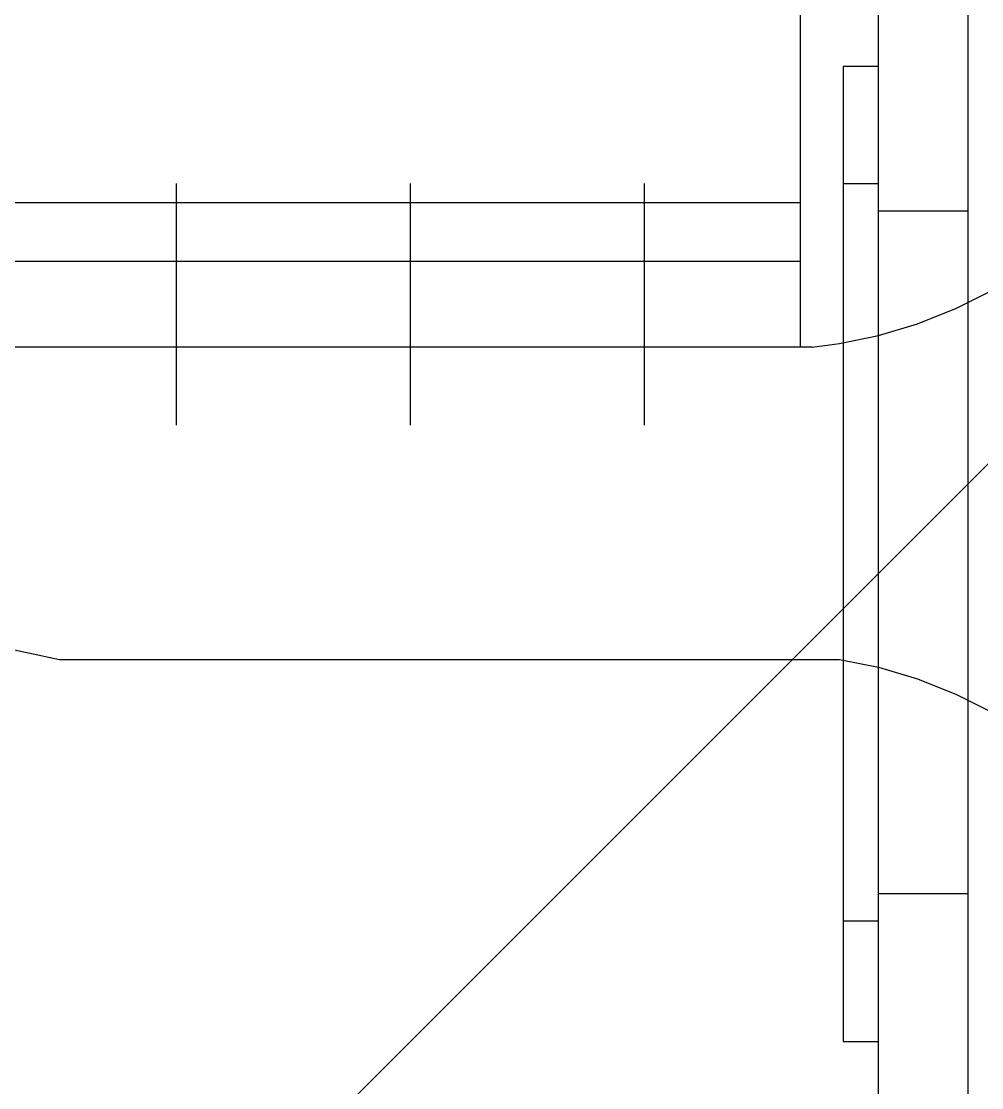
# Model space of a CAD drawing. Extents: x -668440 to 1010955, y -1678500 to 210463.
# Drawn here: x -633177 to -630714, y -898367 to -895633 of the extents above; entities that cross this region are included whole.
import ezdxf

# ---------------------------------------------------------------- set-up
doc = ezdxf.new("R2010")
doc.units = 0
doc.header["$MEASUREMENT"] = 0
doc.layers.get('0').update_dxf_attribs({"color": 3, "linetype": 'CONTINUOUS'})
doc.layers.add('00_ADDL', color=253, linetype='CONTINUOUS', plot=False)
for name, color, linetype in [('BEAM_H-434x299x10x15x13', 7, 'CONTINUOUS'), ('BOLT', 4, 'CONTINUOUS'), ('C400-R22-6M22_d', 7, 'CONTINUOUS'), ('COL_H-594x302x14x23x13', 7, 'CONTINUOUS')]:
    doc.layers.add(name, color=color, linetype=linetype)

# ---------------------------------------------------------------- blocks, each defined once
blk = doc.blocks.new('剛接合部C1Y')
for p, q in [((-230176.77238, -394229.59222), (-230167.77238, -394229.59222)), ((-230167.77238, -394236.59222), (-230144.77238, -394236.59222)), ((-230167.77238, -394411.59222), (-230144.77238, -394411.59222)), ((-230176.77238, -394418.59222), (-230167.77238, -394418.59222))]:
    blk.add_line(p, q)
blk.add_lwpolyline([(-230176.77238, -394449.59222), (-230167.77238, -394449.59222), (-230167.77238, -394199.59222), (-230176.77238, -394199.59222)], close=True)
at = {"layer": '00_ADDL'}
blk.add_line((-228970.77238, -393132.59222), (-230770.77238, -394932.59222), dxfattribs=at)
at = {"layer": 'BEAM_H-434x299x10x15x13'}
for p, q in [((-230187.77238, -394249.59222), (-230187.77238, -393815.59222)), ((-230187.77238, -394234.59222), (-230770.77238, -394234.59222)), ((-230187.77238, -394249.59222), (-230770.77238, -394249.59222))]:
    blk.add_line(p, q, dxfattribs=at)
at = {"layer": 'BOLT'}
for p, q in [((-230347.77238, -394291.59222), (-230347.77238, -394229.59222)), ((-230287.77238, -394291.59222), (-230287.77238, -394229.59222)), ((-230227.77238, -394291.59222), (-230227.77238, -394229.59222))]:
    blk.add_line(p, q, dxfattribs=at)
at = {"layer": 'C400-R22-6M22_d'}
for p, q in [((-230187.77238, -394249.59222), (-230567.77238, -394249.59222)), ((-230187.77238, -394271.59222), (-230187.77238, -394249.59222)), ((-230147.77238, -394261.59222), (-230137.77238, -394256.59222)), ((-230157.77238, -394265.59222), (-230147.77238, -394261.59222)), ((-230167.77238, -394268.59222), (-230157.77238, -394265.59222)), ((-230177.77238, -394270.59222), (-230167.77238, -394268.59222)), ((-230184.77238, -394271.59222), (-230567.77238, -394271.59222)), ((-230184.77238, -394271.59222), (-230177.77238, -394270.59222)), ((-230567.77238, -394311.59222), (-230377.77238, -394351.59222)), ((-230377.77238, -394351.59222), (-230177.77238, -394351.59222)), ((-230177.77238, -394351.59222), (-230167.77238, -394353.59222)), ((-230167.77238, -394353.59222), (-230157.77238, -394356.59222)), ((-230157.77238, -394356.59222), (-230147.77238, -394360.59222)), ((-230147.77238, -394360.59222), (-230137.77238, -394365.59222))]:
    blk.add_line(p, q, dxfattribs=at)
at = {"layer": 'COL_H-594x302x14x23x13'}
for p, q in [((-230167.77238, -394932.59222), (-230167.77238, -393815.59222)), ((-230144.77238, -394932.59222), (-230144.77238, -393815.59222))]:
    blk.add_line(p, q, dxfattribs=at)

msp = doc.modelspace()

# ---------------------------------------------------------------- block references
at = {"xscale": 10, "yscale": 10, "zscale": 10}
msp.add_blockref('剛接合部C1Y', (1670698.6842, 3046247.35843, 5600), dxfattribs=at)

doc.saveas('drawing.dxf')
